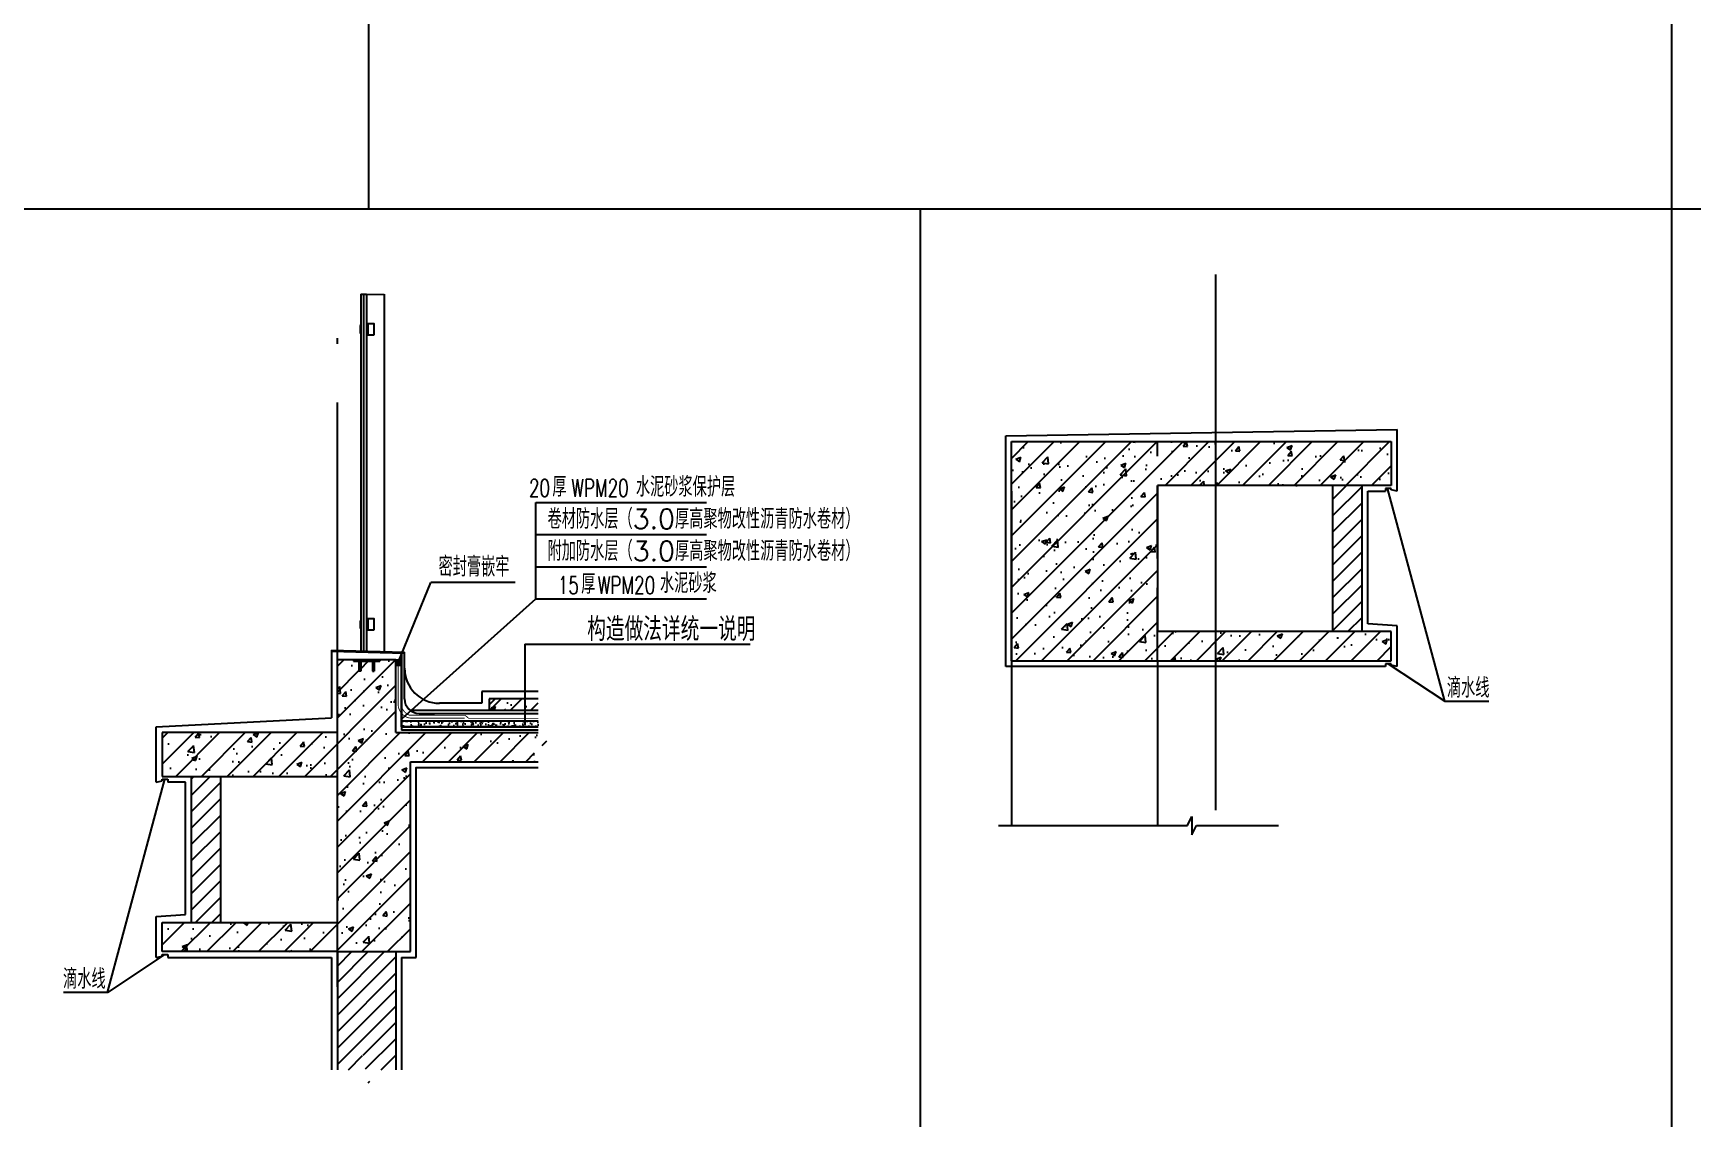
# Model space of a CAD drawing. Extents: x -1041549 to 749950, y -354245 to 17554.
# Drawn here: x 331707 to 337387, y -207477 to -203765 of the extents above; entities that cross this region are included whole.
import ezdxf

# ---------------------------------------------------------------- set-up
doc = ezdxf.new("R2010")
doc.units = 0
doc.header["$LTSCALE"] = 1000
doc.header["$MEASUREMENT"] = 0
doc.linetypes.add('DASH', pattern=[0.35, 0.25, -0.1])
doc.linetypes.add('DOTE', pattern=[2.42, 2, -0.2, 0.02, -0.2])
for name, color, linetype in [('8', 8, 'Continuous'), ('AXIS', 3, 'Continuous'), ('DIM_SYMB', 3, 'Continuous'), ('DOTE', 1, 'Continuous'), ('E_BalLib', 8, 'Continuous'), ('E_WINDOW', 4, 'Continuous'), ('PDIM', 3, 'Continuous'), ('PUB_DIM', 3, 'Continuous'), ('PUB_HACTH', 8, 'Continuous'), ('PUB_HATCH', 8, 'Continuous'), ('PUB_TEXT', 7, 'Continuous'), ('S_FLOOR', 2, 'Continuous'), ('STAIR', 2, 'Continuous'), ('SURFACE', 6, 'Continuous'), ('WALL', 4, 'Continuous')]:
    doc.layers.add(name, color=color, linetype=linetype)
doc.styles.add('_TCH_DIM', font='SIMPLEX', dxfattribs={"bigfont": 'GBCBIG'})
doc.styles.add('HZ', font='rs.shx', dxfattribs={"width": 0.8, "bigfont": 'hztxt.shx'})

msp = doc.modelspace()

# ---------------------------------------------------------------- hatches: boundary and pattern name
h = msp.add_hatch()
h.set_pattern_fill('ANSI31', color=8, scale=25)
h.set_pattern_definition([(45, (666446.92, -190445.63), (-28.0633004, 28.0633004), [])])
h.paths.add_polyline_path([(336157.4, -205812.9), (336257.4, -205812.9), (336257.4, -205312.9), (336157.4, -205312.9)])
h = msp.add_hatch()
h.set_pattern_fill('钢筋混凝土', color=8, scale=25)
h.set_pattern_definition([(45, (672670.294, -191367.836), (-44.194174, 44.194174), []), (50, (672670.3, -191367.84), (179.315046, -15.688034), [18.75, -206.25]), (355, (672670.3, -191367.84), (-34.68783, 188.04803), [15, -165]), (100.4514, (672685.24, -191369.14), (144.627345, 172.359886), [15.93505, -175.28553]), (46.1842, (672670.3, -191317.84), (266.81026, -41.37975), [28.125, -309.375]), (96.6356, (672692.53, -191321.28), (233.66568, 243.52947), [23.90257, -262.92825]), (351.1842, (672670.3, -191317.84), (233.66549, 243.52965), [22.5, -247.5]), (21, (672695.3, -191330.34), (149.22676, -100.65472), [18.75, -206.25]), (326, (672695.3, -191330.34), (60.82883, 181.28751), [15, -165]), (71.4514, (672707.73, -191338.72), (210.05566, 80.63262), [15.93505, -175.28553]), (37.5, (672670.294, -191367.836), (3.039964, 83.223463), [0, -163, 0, -167.5, 0, -165.625]), (7.5, (672670.29, -191367.84), (65.767384, 98.602928), [0, -95.5, 0, -159.25, 0, -63.125]), (327.5, (672614.544, -191367.836), (133.455609, -5.638718), [0, -62.5, 0, -195, 0, -258.75]), (317.5, (672589.54, -191367.84), (145.796542, 25.026246), [0, -81.25, 0, -129.5, 0, -183.75])])
h.paths.add_polyline_path([(332998.9, -206258.5), (333436.9, -206258.5), (333436.9, -206232.9), (333384.4, -206214.3), (333489.4, -206195.8), (333436.9, -206176.7), (333436.9, -206158.5), (332948.9, -206158.5), (332948.9, -205908.5), (332893.9, -205908.5), (332893.9, -205914.5), (332874.9, -205914.5), (332874.9, -205948.4), (332868.9, -205948.4), (332868.9, -205914.5), (332828.9, -205914.5), (332828.9, -205948.4), (332822.9, -205948.4), (332822.9, -205914.5), (332803.9, -205914.5), (332803.9, -205908.5), (332748.9, -205908.5), (332748.9, -206158.5), (332148.7, -206158.5), (332148.7, -206308.5), (332748.9, -206308.5), (332748.9, -206808.5), (332148.7, -206808.5), (332148.7, -206908.5), (332748.9, -206908.5), (332948.9, -206908.5), (332998.9, -206908.5)])
h = msp.add_hatch()
h.set_pattern_fill('ANSI31', color=8, scale=25, style=0)
h.set_pattern_definition([(45, (672978.95, -195499.49), (-28.0633004, 28.0633004), [])])
h.paths.add_polyline_path([(332248.7, -206308.5), (332348.7, -206308.5), (332348.7, -206808.5), (332248.7, -206808.5)])
h = msp.add_hatch()
h.set_pattern_fill('ANSI31', color=8, scale=25, style=0)
h.set_pattern_definition([(45, (599770.997, -131496.075), (-28.0633004, 28.0633004), [])])
h.paths.add_polyline_path([(332837, -207260.1), (332855.5, -207365.1), (332874.6, -207312.6), (332948.9, -207312.6), (332948.9, -206908.5), (332748.9, -206908.5), (332748.9, -207312.6), (332818.4, -207312.6)])
at = {"layer": 'PUB_HACTH'}
h = msp.add_hatch(dxfattribs=at)
h.set_pattern_fill('钢筋混凝土', color=256, scale=20, style=0)
h.set_pattern_definition([(45, (41087.403, -269233.6), (-35.355339, 35.355339), []), (50, (41087.4, -269233.6), (143.452037, -12.550427), [15, -165]), (355, (41087.4, -269233.6), (-27.75027, 150.43843), [12, -132]), (100.4514, (41099.36, -269234.65), (115.701876, 137.88791), [12.74804, -140.22842]), (46.1842, (41087.4, -269193.6), (213.44821, -33.1038), [22.5, -247.5]), (96.6356, (41105.2, -269196.36), (186.93254, 194.82357), [19.12206, -210.3426]), (351.1842, (41087.4, -269193.6), (186.93239, 194.82372), [18, -198]), (21, (41107.4, -269203.6), (119.38141, -80.52378), [15, -165]), (326, (41107.4, -269203.6), (48.66307, 145.03001), [12, -132]), (71.4514, (41117.35, -269210.31), (168.044526, 64.5061), [12.74804, -140.22842]), (37.5, (41087.403, -269233.6), (2.431971, 66.578771), [0, -130.4, 0, -134, 0, -132.5]), (7.5, (41087.4, -269233.6), (52.613907, 78.882342), [0, -76.4, 0, -127.4, 0, -50.5]), (327.5, (41042.803, -269233.6), (106.764487, -4.510974), [0, -50, 0, -156, 0, -207]), (317.5, (41022.8, -269233.6), (116.637234, 20.020996), [0, -65, 0, -103.6, 0, -147])])
h.paths.add_polyline_path([(333436.9, -206083.5), (333436.9, -206043.5), (333268.9, -206043.5), (333268.9, -206083.5)])
h = msp.add_hatch(dxfattribs=at)
h.set_pattern_fill('钢筋混凝土', color=256, scale=20, style=0)
h.set_pattern_definition([(45, (41208.753, -269233.6), (-35.355339, 35.355339), []), (50, (41208.75, -269233.6), (143.452037, -12.550427), [15, -165]), (355, (41208.75, -269233.6), (-27.75027, 150.43843), [12, -132]), (100.4514, (41220.71, -269234.65), (115.701876, 137.88791), [12.74804, -140.22842]), (46.1842, (41208.75, -269193.6), (213.44821, -33.1038), [22.5, -247.5]), (96.6356, (41226.54, -269196.36), (186.93254, 194.82357), [19.12206, -210.3426]), (351.1842, (41208.75, -269193.6), (186.93239, 194.82372), [18, -198]), (21, (41228.75, -269203.6), (119.38141, -80.52378), [15, -165]), (326, (41228.75, -269203.6), (48.66307, 145.03001), [12, -132]), (71.4514, (41238.7, -269210.31), (168.044526, 64.5061), [12.74804, -140.22842]), (37.5, (41208.753, -269233.6), (2.431971, 66.578771), [0, -130.4, 0, -134, 0, -132.5]), (7.5, (41208.75, -269233.6), (52.613907, 78.882342), [0, -76.4, 0, -127.4, 0, -50.5]), (327.5, (41164.15, -269233.6), (106.764487, -4.510974), [0, -50, 0, -156, 0, -207]), (317.5, (41144.15, -269233.6), (116.637234, 20.020996), [0, -65, 0, -103.6, 0, -147])])
h.paths.add_polyline_path([(333325.4, -206083.5), (333325.4, -206043.5), (333268.9, -206043.5), (333268.9, -206083.5)])
h = msp.add_hatch(dxfattribs=at)
h.set_pattern_fill('混凝土', color=256, scale=5, style=0)
h.set_pattern_definition([(50, (41193.243, -269233.6), (35.863009, -3.1376067), [3.75, -41.25]), (355, (41193.243, -269233.6), (-6.9375667, 37.6096067), [3, -33]), (100.4514, (41196.23, -269233.86), (28.925469, 34.471977), [3.1870095, -35.0571056]), (46.1842, (41193.243, -269223.6), (53.3620524, -8.275951), [5.625, -61.875]), (96.6356, (41197.69, -269224.29), (46.733135, 48.7058935), [4.780514, -52.58565]), (351.1842, (41193.24, -269223.6), (46.733097, 48.70593), [4.5, -49.5]), (21, (41198.243, -269226.1), (29.8453526, -20.1309445), [3.75, -41.25]), (326, (41198.243, -269226.1), (12.1657666, 36.2575023), [3, -33]), (71.4514, (41200.73, -269227.777), (42.0111314, 16.126525), [3.1870095, -35.0571056]), (37.5, (41193.243, -269233.599), (0.60799277, 16.6446927), [0, -32.6, 0, -33.5, 0, -33.125]), (7.5, (41193.243, -269233.6), (13.1534769, 19.7205856), [0, -19.1, 0, -31.85, 0, -12.625]), (327.5, (41182.093, -269233.599), (26.6911218, -1.1277436), [0, -12.5, 0, -39, 0, -51.75]), (317.5, (41177.093, -269233.6), (29.1593085, 5.0052491), [0, -16.25, 0, -25.9, 0, -36.75])])
h.paths.add_polyline_path([(333436.9, -206138.5), (333436.9, -206118.5), (332968.9, -206118.5), (332968.9, -206138.5)])
at = {"layer": 'WALL'}
h = msp.add_hatch(dxfattribs=at)
h.set_pattern_fill('钢筋混凝土', color=8, scale=25)
h.set_pattern_definition([(45, (363833.26, -134194.53), (-44.194174, 44.194174), []), (50, (363833.26, -134194.53), (179.31505, -15.68803), [18.75, -206.25]), (355, (363833.26, -134194.53), (-34.68783, 188.04803), [15, -165]), (100.4514, (363848.2, -134195.84), (144.62735, 172.3599), [15.93505, -175.28553]), (46.1842, (363833.26, -134144.53), (266.81026, -41.37975), [28.125, -309.375]), (96.6356, (363855.5, -134147.98), (233.6657, 243.5295), [23.9026, -262.92825]), (351.1842, (363833.26, -134144.53), (233.6655, 243.52965), [22.5, -247.5]), (21, (363858.26, -134157.03), (149.22676, -100.65472), [18.75, -206.25]), (326, (363858.26, -134157.03), (60.82883, 181.2875), [15, -165]), (71.4514, (363870.7, -134165.42), (210.05566, 80.63262), [15.93505, -175.28553]), (37.5, (363833.26, -134194.53), (3.039964, 83.223463), [0, -163, 0, -167.5, 0, -165.625]), (7.5, (363833.26, -134194.53), (65.76738, 98.60293), [0, -95.5, 0, -159.25, 0, -63.125]), (327.5, (363777.51, -134194.53), (133.45561, -5.63872), [0, -62.5, 0, -195, 0, -258.75]), (317.5, (363752.51, -134194.53), (145.79654, 25.02625), [0, -81.25, 0, -129.5, 0, -183.75])])
h.paths.add_polyline_path([(335557.4, -205312.9), (336357.4, -205312.9), (336357.4, -205162.9), (335757.4, -205162.9), (335557.4, -205162.9), (335557.4, -205912.9), (336357.4, -205912.9), (336357.4, -205812.9), (335557.4, -205812.9)])
h.paths.add_polyline_path([(335057.4, -205212.9), (335057.4, -205912.9), (335557.4, -205912.9), (335557.4, -205162.9), (335057.4, -205162.9)])

# ---------------------------------------------------------------- linework, layer by layer
at = {"color": 8}
for p, q in [((332855.1, -196589.8), (332855.1, -204365.5)), ((337317.4, -200378), (337317.4, -204365.5)), ((327596.1, -204365.5), (345421.1, -204365.5)), ((334744.5, -204365.5), (334744.5, -208287)), ((337317.4, -204365.5), (337317.4, -208287))]:
    msp.add_line(p, q, dxfattribs=at)
at = {"color": 4}
for p, q in [((332828.9, -204658.5, -13779.6), (332828.9, -205879.3, -13779.6)), ((332838.9, -204658.5, -13779.6), (332838.9, -205879.6, -13779.6)), ((332848.9, -204658.5, -13779.6), (332848.9, -205879.9, -13779.6))]:
    msp.add_line(p, q, dxfattribs=at)
at = {"color": 5, "linetype": 'DASH'}
msp.add_line((335557.4, -205912.9), (335557.4, -205162.9), dxfattribs=at)
msp.add_line((333268.9, -206043.5), (333268.9, -206083.5))
at = {"color": 2, "linetype": 'DASH', "ltscale": 0.1, "const_width": 3}
for points in [[(332948.9, -205908.5), (332967.2, -205908.4), (332967, -206061.1)], [(332948.9, -205919.1), (332957.2, -205919.1), (332957, -206061.1)], [(332996.4, -206099.4), (333186.4, -206099.5)], [(333186.4, -206099.5), (333198.9, -206110)], [(333000.6, -206109.5), (333185.2, -206109.5)], [(333198.9, -206110), (333436.9, -206110)]]:
    msp.add_lwpolyline(points, dxfattribs=at)
for points in [[(332957, -206061.1, 0.384199), (333000.6, -206109.5)], [(332967, -206061.1, 0.287485), (332996.4, -206099.4)]]:
    msp.add_lwpolyline(points, format="xyb", dxfattribs=at)
at = {"layer": '8', "color": 8}
for p, q in [((335037.4, -205142.9), (336377.4, -205121.1)), ((335037.4, -205332.9), (335037.4, -205142.9)), ((335037.4, -205932.9), (335037.4, -205332.9))]:
    msp.add_line(p, q, dxfattribs=at)
at = {"layer": '8'}
msp.add_line((335037.4, -205332.9), (335037.4, -205332.9), dxfattribs=at)
at = {"layer": 'AXIS', "color": 8}
for p, q in [((332968.9, -205883.8, -27559.3), (332968.9, -206150.5)), ((333243.9, -206018.5), (333243.9, -206058.5))]:
    msp.add_line(p, q, dxfattribs=at)
at = {"layer": 'AXIS'}
msp.add_line((333436.9, -206150.5), (332968.9, -206150.5), dxfattribs=at)
at = {"layer": 'DIM_SYMB'}
for p, q in [((333428.7, -205371.2), (334013, -205371.2)), ((333428.7, -205700.9), (333428.7, -205371.2)), ((333428.7, -205481.1), (334013, -205481.1)), ((333428.7, -205591), (334013, -205591)), ((332971, -206110.1), (333428.7, -205700.9)), ((333428.7, -205700.9), (334013, -205700.9)), ((333391, -205855.8), (334162.5, -205855.8)), ((333391, -205855.8), (333391, -206133.5))]:
    msp.add_line(p, q, dxfattribs=at)
at = {"layer": 'DOTE', "linetype": 'DOTE'}
for p, q in [((335757.4, -206424.4), (335757.4, -204590.5)), ((332748.9, -207028.5), (332748.9, -204714.7))]:
    msp.add_line(p, q, dxfattribs=at)
at = {"layer": 'E_BalLib'}
for p, q in [((332828.9, -204658.5), (332908.9, -204658.8)), ((332908.9, -204658.5, 3.7), (332909, -205886.3, -13822.8)), ((332807.6, -205908.5, -13779.6), (332807.6, -205908.5, -13779.6)), ((332887.6, -205908.5, -13779.6), (332887.6, -205908.5, -13779.6))]:
    msp.add_line(p, q, dxfattribs=at)
at = {"layer": 'E_WINDOW'}
for p, q in [((332828.9, -204658.5), (332848.9, -204658.5)), ((332828.9, -204763.5, -13779.6), (332826.9, -204766.3, -13779.6)), ((332826.9, -204766.3, -13779.6), (332826.9, -204790.6, -13779.6)), ((332828.9, -204793.5, -13779.6), (332826.9, -204790.6, -13779.6)), ((332853.9, -204763.5, -13779.6), (332848.9, -204763.5, -13779.6)), ((332853.9, -204793.5, -13779.6), (332848.9, -204793.5, -13779.6)), ((332828.9, -205773.5, -13779.6), (332826.9, -205776.3, -13779.6)), ((332826.9, -205776.3, -13779.6), (332826.9, -205800.6, -13779.6)), ((332828.9, -205803.5, -13779.6), (332826.9, -205800.6, -13779.6)), ((332853.9, -205773.5, -13779.6), (332848.9, -205773.5, -13779.6)), ((332853.9, -205803.5, -13779.6), (332848.9, -205803.5, -13779.6))]:
    msp.add_line(p, q, dxfattribs=at)
at = {"layer": 'PDIM', "ltscale": 20}
msp.add_line((332957.2, -205919.1), (333068.5, -205644.7), dxfattribs=at)
at = {"layer": 'PDIM'}
msp.add_line((333358.2, -205644.7), (333068.5, -205644.7), dxfattribs=at)
at = {"layer": 'PDIM', "ltscale": 20}
msp.add_solid([(332948.9, -205931.4), (332948.9, -205908.5), (332969.9, -205931.4), (332969.9, -205908.5)], dxfattribs=at)
at = {"layer": 'PUB_DIM'}
for p, q in [((336540.9, -206051.7), (336344.2, -205322.1)), ((331962, -207048), (332158.7, -206318.5))]:
    msp.add_line(p, q, dxfattribs=at)
for points in [[(336347.4, -205922.9), (336540.9, -206051.7), (336691.3, -206051.7)], [(332155.5, -206919.2), (331962, -207048), (331811.6, -207048)]]:
    msp.add_lwpolyline(points, dxfattribs=at)
at = {"layer": 'PUB_HACTH'}
msp.add_line((332968.9, -206118.5), (333436.9, -206118.5), dxfattribs=at)
at = {"layer": 'PUB_HATCH'}
for p, q in [((336357.4, -205322.9), (336337.4, -205322.9)), ((336337.4, -205322.9), (336337.4, -205332.9)), ((336357.4, -205327.9), (336357.4, -205322.9)), ((336377.4, -205332.9), (336357.4, -205327.9)), ((332728.9, -205876.3, -13196.5), (332728.9, -206108.5)), ((332728.9, -205876.3, -13779.6), (332978.9, -205883.8, -13779.8)), ((332978.9, -205888.5), (332728.9, -205880.9)), ((332968.9, -206138.5, -13779.6), (332968.9, -205883.8, -27559.3)), ((332968.9, -205883.8, -27559.3), (332978.9, -205883.8, -13779.6)), ((336357.4, -205922.9), (336337.4, -205922.9)), ((336337.4, -205922.9), (336337.4, -205932.9)), ((336357.4, -205927.9), (336357.4, -205922.9)), ((336377.4, -205932.9), (336357.4, -205927.9)), ((336337.4, -205932.9), (335037.4, -205932.9)), ((335757.4, -205932.9, -9400.1), (335757.2, -205932.9, -9403.7)), ((333436.9, -206018.5), (333243.9, -206018.5)), ((333028.9, -206093.1), (333436.9, -206093.1)), ((333243.9, -206058.5), (333098.9, -206058.5)), ((333436.9, -206138.5, -13779.6), (332968.9, -206138.5, -13779.6)), ((332128.7, -206328.5), (332148.7, -206323.5)), ((332148.7, -206323.5), (332148.7, -206318.5)), ((332148.7, -206318.5), (332168.7, -206318.5)), ((332168.7, -206318.5), (332168.7, -206328.5)), ((332128.7, -206928.5), (332148.7, -206923.5)), ((332148.7, -206923.5), (332148.7, -206918.5)), ((332148.7, -206918.5), (332168.7, -206918.5)), ((332168.7, -206918.5), (332168.7, -206928.5)), ((332168.7, -206928.5), (332728.9, -206928.5, -9079.6)), ((332728.9, -206928.5), (332728.9, -207312.6)), ((332968.9, -206928.5), (333018.9, -206928.5, -13779.6)), ((332968.9, -206928.5), (332968.9, -207312.6))]:
    msp.add_line(p, q, dxfattribs=at)
msp.add_lwpolyline([(332978.9, -206043.5), (332978.9, -205883.8)], dxfattribs=at)
at = {"layer": 'PUB_HATCH', "elevation": -13779.6}
msp.add_lwpolyline([(333018.9, -206928.5), (333018.9, -206278.5), (333436.9, -206278.5)], dxfattribs=at)
at = {"layer": 'PUB_HATCH'}
for centre, radius in [((333098.9, -205938.5), 120), ((333028.9, -206043.1), 50)]:
    msp.add_arc(centre, radius, 180, 270, dxfattribs=at)
at = {"layer": 'S_FLOOR'}
for points, elevation in [([(332873.9, -204798.5), (332853.9, -204798.5), (332853.9, -204758.5), (332873.9, -204758.5)], -27559.3), ([(332873.9, -205808.5), (332853.9, -205808.5), (332853.9, -205768.5), (332873.9, -205768.5)], -13779.6)]:
    msp.add_lwpolyline(points, close=True, dxfattribs=dict(at, elevation=elevation))
at = {"layer": 'STAIR'}
for p, q in [((332803.9, -205908.5, -13779.6), (332803.9, -205914.5, -13779.6)), ((332803.9, -205914.5, -13779.6), (332893.9, -205914.5, -13779.6)), ((332822.9, -205914.5, -13779.6), (332822.9, -205948.4, -13779.6)), ((332828.9, -205914.5, -13779.6), (332828.9, -205948.4, -13779.6)), ((332868.9, -205914.5, -13779.6), (332868.9, -205948.4, -13779.6)), ((332874.9, -205914.5, -13779.6), (332874.9, -205948.4, -13779.6)), ((332893.9, -205908.5, -13779.6), (332893.9, -205914.5, -13779.6)), ((332828.9, -205948.4, -13779.6), (332822.9, -205948.4, -13779.6)), ((332868.9, -205948.4, -13779.6), (332874.9, -205948.4, -13779.6)), ((335012.2, -206477.2), (335659.6, -206477.2)), ((335659.6, -206477.2), (335675.2, -206446)), ((335659.6, -206477.2), (335675.2, -206446)), ((335675.2, -206446), (335675.2, -206508.4)), ((335675.2, -206446), (335675.2, -206508.4)), ((335675.2, -206508.4), (335690.8, -206477.2)), ((335675.2, -206508.4), (335690.8, -206477.2)), ((335690.8, -206477.2), (335971.8, -206477.2))]:
    msp.add_line(p, q, dxfattribs=at)
at = {"layer": 'SURFACE', "color": 0}
for p, q in [((333436.9, -206043.5), (333268.9, -206043.5)), ((333436.9, -206083.5), (332999.5, -206083.5)), ((332968.9, -206138.5), (333436.9, -206138.5))]:
    msp.add_line(p, q, dxfattribs=at)
at = {"layer": 'WALL', "color": 8}
for p, q in [((336377.4, -205332.9), (336377.4, -205121.1)), ((336277.4, -205786), (336277.4, -205332.9)), ((336277.4, -205332.9), (336337.4, -205332.9)), ((336377.4, -205792.9), (336277.4, -205786)), ((336377.4, -205932.9), (336377.4, -205792.9)), ((332128.7, -206138.5), (332728.9, -206108.5)), ((332128.7, -206328.5), (332128.7, -206138.5)), ((332228.7, -206328.5), (332168.7, -206328.5)), ((332228.7, -206781.6), (332228.7, -206328.5)), ((332128.7, -206788.5), (332228.7, -206781.6)), ((332128.7, -206928.5), (332128.7, -206788.5))]:
    msp.add_line(p, q, dxfattribs=at)
at = {"layer": 'WALL'}
for p, q in [((335057.4, -205362.9), (335057.4, -205162.9)), ((335057.4, -205312.9), (335057.4, -205162.9)), ((335057.4, -205162.9), (335757.4, -205162.9)), ((335757.4, -205162.9), (336357.4, -205162.9)), ((336357.4, -205162.9), (336357.4, -205312.9)), ((335057.4, -205312.9), (335057.4, -205312.9)), ((335057.4, -205912.9), (335057.4, -205312.9)), ((336357.4, -205312.9), (335557.4, -205312.9)), ((335557.4, -205312.9), (335557.4, -205812.9)), ((336157.4, -205812.9), (336157.4, -205312.9)), ((336257.4, -205812.9), (336257.4, -205312.9)), ((336357.4, -205812.9), (335557.4, -205812.9)), ((336357.4, -205912.9), (336357.4, -205812.9)), ((332748.9, -206158.5), (332748.9, -205908.5)), ((332748.9, -205908.5), (332948.9, -205908.5)), ((332948.9, -206158.5), (332948.9, -205908.5)), ((335057.4, -205912.9), (336357.4, -205912.9)), ((332748.9, -206158.5), (332148.7, -206158.5)), ((332148.7, -206158.5), (332148.7, -206308.5)), ((332948.9, -206158.5), (333436.9, -206158.5)), ((332998.9, -206908.5), (332998.9, -206258.5)), ((332998.9, -206258.5), (333436.9, -206258.5)), ((332148.7, -206308.5), (332748.9, -206308.5)), ((332248.7, -206308.5), (332248.7, -206808.5)), ((332348.7, -206308.5), (332348.7, -206808.5)), ((332748.9, -206808.5), (332748.9, -206308.5)), ((332148.7, -206808.5), (332748.9, -206808.5)), ((332148.7, -206908.5), (332148.7, -206808.5)), ((332748.9, -206908.5), (332148.7, -206908.5)), ((332748.9, -206908.5), (332998.9, -206908.5)), ((332748.9, -206908.5), (332748.9, -207312.6)), ((332948.9, -206908.5), (332948.9, -207312.6))]:
    msp.add_line(p, q, dxfattribs=at)
at = {"layer": 'WALL', "color": 2}
for p, q in [((335057.4, -205332.9), (335057.4, -206477.2)), ((335557.4, -205912.9), (335557.4, -206477.2))]:
    msp.add_line(p, q, dxfattribs=at)

# ---------------------------------------------------------------- texts
at = {"layer": 'DIM_SYMB', "color": 7}
for s, height, style, width, p in [('20', 59.5, '_TCH_DIM', 0.705882, (333405.1, -205351.2)), ('WPM20', 59.5, '_TCH_DIM', 0.705882, (333550.1, -205351.2)), ('15', 59.5, '_TCH_DIM', 0.705882, (333504, -205683.9)), ('WPM20', 59.5, '_TCH_DIM', 0.705882, (333641, -205684.1)), ('构造做法详统一说明', 80, 'HZ', 0.8, (333604.5, -205844.9, 4720.5))]:
    msp.add_text(s, height=height, dxfattribs=dict(at, style=style, width=width)).set_placement(p)
at = {"layer": 'DIM_SYMB', "color": 7, "style": '_TCH_DIM'}
for s, height, p in [('厚', 67.5, (333485.1, -205351.2)), ('水泥砂浆保护层', 67.52, (333771, -205351.2)), ('卷材防水层（3.0厚高聚物改性沥青防水卷材）', 67.518, (333468.6, -205461.1)), ('附加防水层（3.0厚高聚物改性沥青防水卷材）', 67.518, (333468.6, -205571)), ('厚', 67.5, (333584, -205683.9)), ('水泥砂浆', 67.52, (333853.4, -205680.9))]:
    msp.add_text(s, height=height, dxfattribs=at).set_placement(p)
at = {"layer": 'PUB_TEXT', "style": '_TCH_DIM'}
for s, p in [('密封膏嵌牢', (333095.4, -205624.6)), ('滴水线', (336548, -206039.2)), ('滴水线', (331809.7, -207035.6))]:
    msp.add_text(s, height=67.52, dxfattribs=at).set_placement(p)

doc.saveas('drawing.dxf')
